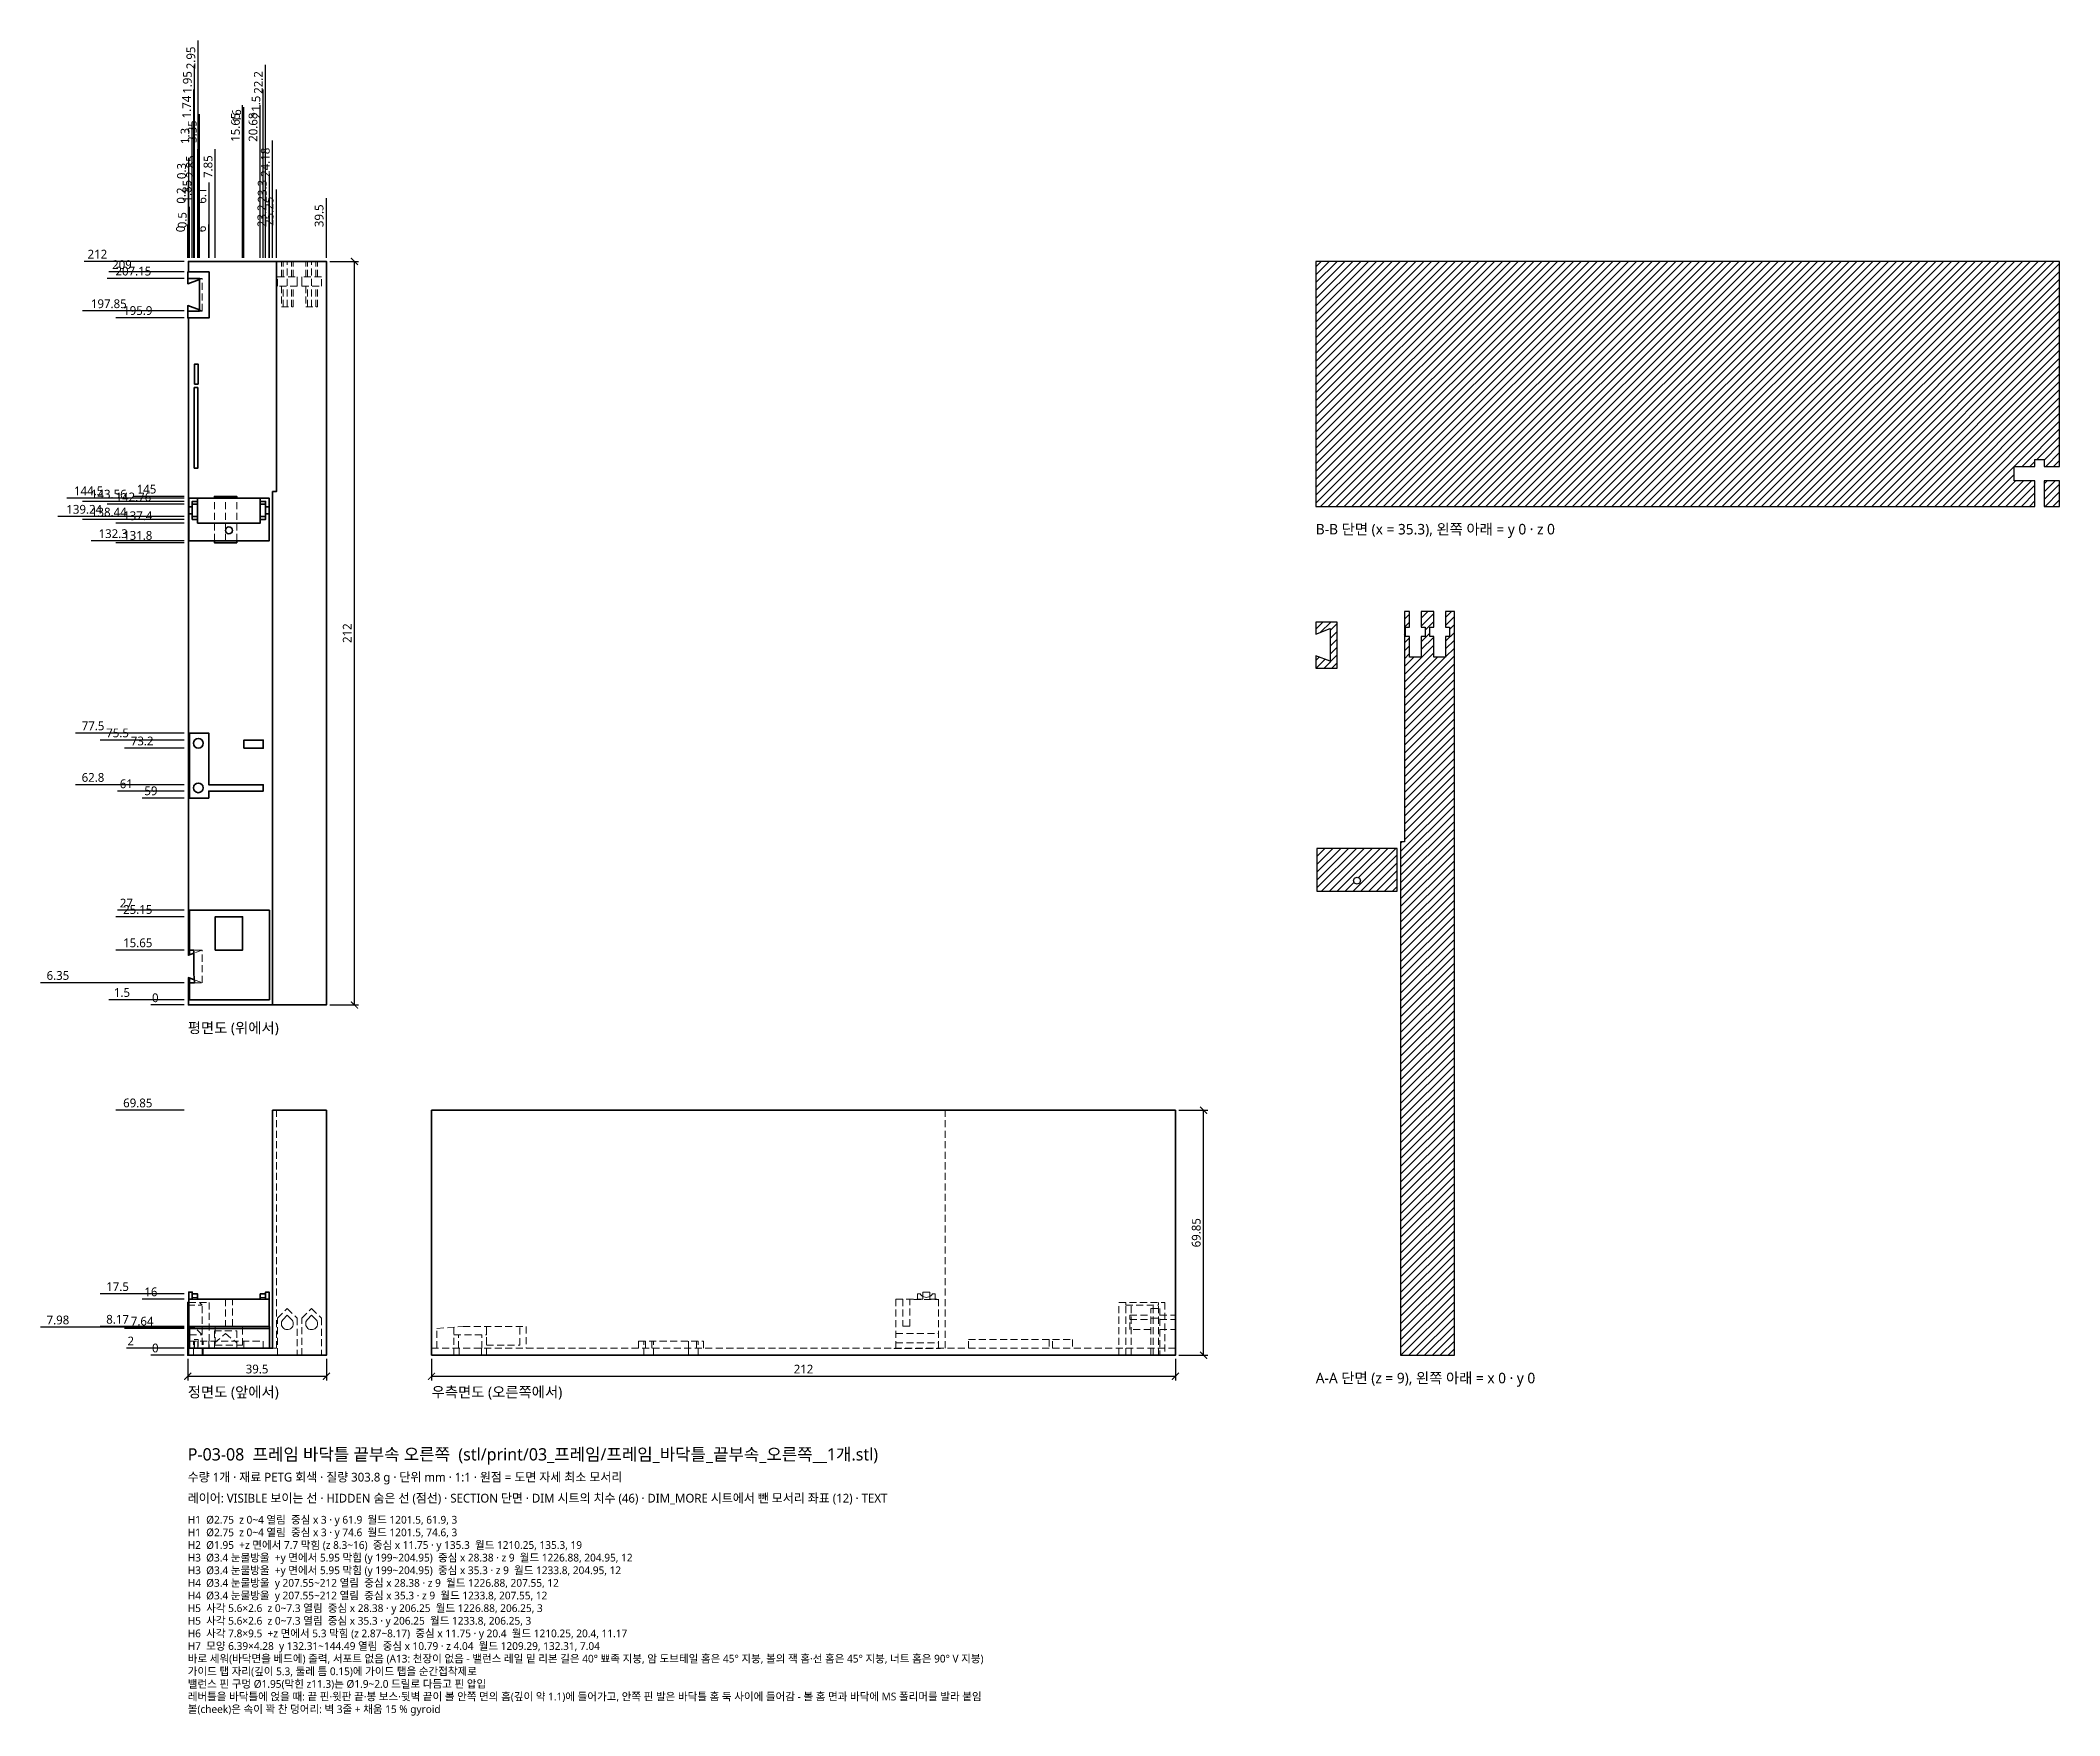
# Model space of a CAD drawing. Header units: millimetres. Extents: x -42 to 534, y -103 to 375.
import ezdxf

# ---------------------------------------------------------------- set-up
doc = ezdxf.new("R2010")
doc.units = ezdxf.units.MM
doc.linetypes.add('HIDDEN', pattern=[3, 2, -1])
for name, color, linetype, lineweight in [('DIM', 4, 'CONTINUOUS', 13), ('DIM_MORE', 3, 'CONTINUOUS', 13), ('HIDDEN', 8, 'HIDDEN', 18), ('SECTION', 5, 'CONTINUOUS', 25), ('TEXT', 7, 'CONTINUOUS', 18), ('VISIBLE', 7, 'CONTINUOUS', 35)]:
    doc.layers.add(name, color=color, linetype=linetype, lineweight=lineweight)
doc.styles.add('KR', font='malgun.ttf')
doc.dimstyles.new('TOCCATA', dxfattribs={"dimtxt": 2.5, "dimasz": 2, "dimexe": 1.2, "dimexo": 1, "dimgap": 0.8, "dimtad": 1, "dimdsep": 46, "dimtxsty": 'KR', "dimblk": 'ARCHTICK', "dimcen": 2.5, "dimazin": 3, "dimtfac": 0.5, "dimtmove": 2, "dimatfit": 3})

# ---------------------------------------------------------------- blocks, each defined once
blk = doc.blocks.new('_ARCHTICK')
at = {"color": 0, "linetype": 'BYBLOCK', "const_width": 0.15}
blk.add_lwpolyline([(-0.5, -0.5), (0.5, 0.5)], dxfattribs=at)
blk = doc.blocks.new('*D6')
for p, q in [((0.2, 322.85), (0.2, 334.35)), ((0.2, 318.85), (0.2, 322.85)), ((0.2, 312.85), (0.2, 318.85))]:
    blk.add_line(p, q)
at = {"layer": 'Defpoints'}
for p in [(0.2, 326.85), (0.2, 311.85), (0, 99.85)]:
    blk.add_point(p, dxfattribs=at)
at = {"layer": 'DIM', "insert": (-1.85, 330.6), "char_height": 2.5, "attachment_point": 5, "rotation": 90, "style": 'KR'}
blk.add_mtext('0.2', dxfattribs=at)
blk = doc.blocks.new('*D9')
for p, q in [((1.85, 322.85), (1.85, 336.85)), ((1.85, 318.85), (1.85, 322.85)), ((1.85, 312.85), (1.85, 318.85))]:
    blk.add_line(p, q)
at = {"layer": 'Defpoints'}
for p in [(1.85, 326.85), (1.85, 311.85), (0, 99.85)]:
    blk.add_point(p, dxfattribs=at)
at = {"layer": 'DIM', "insert": (-0.2, 331.85), "char_height": 2.5, "attachment_point": 5, "rotation": 90, "style": 'KR'}
blk.add_mtext('1.85', dxfattribs=at)
blk = doc.blocks.new('*D10')
for p, q in [((2.85, 329.85), (2.85, 343.85)), ((2.85, 325.85), (2.85, 329.85)), ((2.85, 312.85), (2.85, 325.85))]:
    blk.add_line(p, q)
at = {"layer": 'Defpoints'}
for p in [(2.85, 333.85), (2.85, 311.85), (0, 99.85)]:
    blk.add_point(p, dxfattribs=at)
at = {"layer": 'DIM', "insert": (0.8, 338.85), "char_height": 2.5, "attachment_point": 5, "rotation": 90, "style": 'KR'}
blk.add_mtext('2.85', dxfattribs=at)
blk = doc.blocks.new('*D12')
for p, q in [((6.1, 322.85), (6.1, 334.35)), ((6.1, 318.85), (6.1, 322.85)), ((6.1, 312.85), (6.1, 318.85))]:
    blk.add_line(p, q)
at = {"layer": 'Defpoints'}
for p in [(6.1, 326.85), (6.1, 311.85), (0, 99.85)]:
    blk.add_point(p, dxfattribs=at)
at = {"layer": 'DIM', "insert": (4.05, 330.6), "char_height": 2.5, "attachment_point": 5, "rotation": 90, "style": 'KR'}
blk.add_mtext('6.1', dxfattribs=at)
blk = doc.blocks.new('*D16')
for p, q in [((24.18, 329.85), (24.18, 346.35)), ((24.18, 325.85), (24.18, 329.85)), ((24.18, 312.85), (24.18, 325.85))]:
    blk.add_line(p, q)
at = {"layer": 'Defpoints'}
for p in [(24.18, 333.85), (24.18, 311.85), (0, 99.85)]:
    blk.add_point(p, dxfattribs=at)
at = {"layer": 'DIM', "insert": (22.13, 340.1), "char_height": 2.5, "attachment_point": 5, "rotation": 90, "style": 'KR'}
blk.add_mtext('24.18', dxfattribs=at)
blk = doc.blocks.new('*D51')
for p, q in [((1.3, 339.85), (1.3, 351.35)), ((1.3, 335.85), (1.3, 339.85)), ((1.3, 312.85), (1.3, 335.85))]:
    blk.add_line(p, q)
at = {"layer": 'Defpoints'}
for p in [(1.3, 343.85), (1.3, 311.85), (0, 99.85)]:
    blk.add_point(p, dxfattribs=at)
at = {"layer": 'DIM_MORE', "insert": (-0.75, 347.6), "char_height": 2.5, "attachment_point": 5, "rotation": 90, "style": 'KR'}
blk.add_mtext('1.3', dxfattribs=at)
blk = doc.blocks.new('*D53')
for p, q in [((1.95, 353.85), (1.95, 367.85)), ((1.95, 349.85), (1.95, 353.85)), ((1.95, 312.85), (1.95, 349.85))]:
    blk.add_line(p, q)
at = {"layer": 'Defpoints'}
for p in [(1.95, 357.85), (1.95, 311.85), (0, 99.85)]:
    blk.add_point(p, dxfattribs=at)
at = {"layer": 'DIM_MORE', "insert": (-0.1, 362.85), "char_height": 2.5, "attachment_point": 5, "rotation": 90, "style": 'KR'}
blk.add_mtext('1.95', dxfattribs=at)
blk = doc.blocks.new('*D54')
for p, q in [((2.95, 360.85), (2.95, 374.85)), ((2.95, 356.85), (2.95, 360.85)), ((2.95, 312.85), (2.95, 356.85))]:
    blk.add_line(p, q)
at = {"layer": 'Defpoints'}
for p in [(2.95, 364.85), (2.95, 311.85), (0, 99.85)]:
    blk.add_point(p, dxfattribs=at)
at = {"layer": 'DIM_MORE', "insert": (0.9, 369.85), "char_height": 2.5, "attachment_point": 5, "rotation": 90, "style": 'KR'}
blk.add_mtext('2.95', dxfattribs=at)
blk = doc.blocks.new('*D55')
for p, q in [((3.35, 339.85), (3.35, 353.85)), ((3.35, 335.85), (3.35, 339.85)), ((3.35, 312.85), (3.35, 335.85))]:
    blk.add_line(p, q)
at = {"layer": 'Defpoints'}
for p in [(3.35, 343.85), (3.35, 311.85), (0, 99.85)]:
    blk.add_point(p, dxfattribs=at)
at = {"layer": 'DIM_MORE', "insert": (1.3, 348.85), "char_height": 2.5, "attachment_point": 5, "rotation": 90, "style": 'KR'}
blk.add_mtext('3.35', dxfattribs=at)
blk = doc.blocks.new('*D58')
for p, q in [((20.68, 339.85), (20.68, 356.35)), ((20.68, 335.85), (20.68, 339.85)), ((20.68, 312.85), (20.68, 335.85))]:
    blk.add_line(p, q)
at = {"layer": 'Defpoints'}
for p in [(20.68, 343.85), (20.68, 311.85), (0, 99.85)]:
    blk.add_point(p, dxfattribs=at)
at = {"layer": 'DIM_MORE', "insert": (18.63, 350.1), "char_height": 2.5, "attachment_point": 5, "rotation": 90, "style": 'KR'}
blk.add_mtext('20.68', dxfattribs=at)
blk = doc.blocks.new('*D59')
for p, q in [((21.5, 346.85), (21.5, 360.85)), ((21.5, 342.85), (21.5, 346.85)), ((21.5, 312.85), (21.5, 342.85))]:
    blk.add_line(p, q)
at = {"layer": 'Defpoints'}
for p in [(21.5, 350.85), (21.5, 311.85), (0, 99.85)]:
    blk.add_point(p, dxfattribs=at)
at = {"layer": 'DIM_MORE', "insert": (19.45, 355.85), "char_height": 2.5, "attachment_point": 5, "rotation": 90, "style": 'KR'}
blk.add_mtext('21.5', dxfattribs=at)

msp = doc.modelspace()

# ---------------------------------------------------------------- hatches: boundary and pattern name
at = {"layer": 'SECTION'}
h = msp.add_hatch(dxfattribs=at)
h.set_pattern_fill('ANSI31', scale=0.5)
h.paths.add_polyline_path([(526.45, 249.307), (520.5, 249.307), (520.5, 253.404), (526.45, 253.404), (526.45, 255.34), (529.05, 255.34), (529.05, 253.404), (533.5, 253.404), (533.5, 311.85), (321.5, 311.85), (321.5, 242), (526.45, 242)])
h.paths.add_polyline_path([(533.5, 249.307), (529.05, 249.307), (529.05, 242), (533.5, 242)])
h = msp.add_hatch(dxfattribs=at)
h.set_pattern_fill('ANSI31', scale=0.5)
h.paths.add_polyline_path([(361, 212), (358.5, 212), (358.5, 207.55), (359.6, 207.55), (359.6, 204.95), (358.5, 204.95), (358.5, 199), (355.109, 199), (355.109, 204.95), (354, 204.95), (354, 207.55), (355.109, 207.55), (355.109, 212), (351.58, 212), (351.58, 207.55), (352.68, 207.55), (352.68, 204.95), (351.58, 204.95), (351.58, 199), (348.189, 199), (348.189, 204.95), (347.08, 204.95), (347.08, 207.55), (348.189, 207.55), (348.189, 212), (346.75, 212), (346.75, 146.35), (345.68, 146.35), (345.68, 0), (361, 0)])
h.paths.add_polyline_path([(327.6, 209), (321.5, 209), (321.5, 205.611), (325.59, 207.144), (325.59, 197.856), (321.5, 199.389), (321.5, 195.9), (327.6, 195.9)])
h.paths.add_polyline_path([(332.998, 134.358), (332.762, 134.456), (332.561, 134.611), (332.406, 134.812), (332.308, 135.048), (332.275, 135.3), (332.308, 135.552), (332.406, 135.788), (332.561, 135.989), (332.762, 136.144), (332.998, 136.242), (333.25, 136.275), (333.502, 136.242), (333.738, 136.144), (333.939, 135.989), (334.094, 135.788), (334.192, 135.552), (334.225, 135.3), (334.192, 135.048), (334.094, 134.812), (333.939, 134.611), (333.738, 134.456), (333.502, 134.358), (333.25, 134.325)])
h.paths.add_polyline_path([(344.7, 144.5), (321.8, 144.5), (321.8, 132.3), (344.7, 132.3)])

# ---------------------------------------------------------------- linework, layer by layer
at = {"layer": 'HIDDEN'}
for points in [[(26.689, 307.4), (26.689, 311.85)], [(27.178, 307.4), (27.178, 311.85)], [(27.19, 307.4), (27.19, 311.85)], [(28.38, 298.85), (28.38, 311.85)], [(29.577, 307.4), (29.577, 311.85)], [(29.582, 307.4), (29.582, 311.85)], [(30.08, 307.4), (30.08, 311.85)], [(33.609, 307.4), (33.609, 311.85)], [(34.098, 307.4), (34.098, 311.85)], [(34.11, 307.4), (34.11, 311.85)], [(35.3, 298.85), (35.3, 311.85)], [(36.497, 307.4), (36.497, 311.85)], [(36.502, 307.4), (36.502, 311.85)], [(37, 307.4), (37, 311.85)], [(3.345, 297.985), (4.09, 297.706), (4.09, 306.994), (3.354, 306.718)], [(3.352, 297.696), (4.11, 297.696), (4.11, 307.004), (3.352, 307.004)], [(25.58, 304.8), (25.58, 307.4), (31.18, 307.4), (31.18, 304.8), (25.58, 304.8)], [(25.59, 304.8), (25.59, 307.4)], [(31.17, 304.8), (31.17, 307.4)], [(32.5, 304.8), (38.1, 304.8), (38.1, 307.4), (32.5, 307.4), (32.5, 304.8)], [(32.51, 304.8), (32.51, 307.4)], [(38.09, 304.8), (38.09, 307.4)], [(26.689, 304.8), (26.689, 298.85), (30.08, 298.85), (30.08, 304.8)], [(27.178, 298.85), (27.178, 304.8)], [(27.19, 298.85), (27.19, 304.8)], [(29.577, 298.85), (29.577, 304.8)], [(29.582, 298.85), (29.582, 304.8)], [(33.609, 304.8), (33.609, 298.85), (37, 298.85), (37, 304.8)], [(34.098, 298.85), (34.098, 304.8)], [(34.11, 298.85), (34.11, 304.8)], [(36.497, 298.85), (36.497, 304.8)], [(36.502, 298.85), (36.502, 304.8)], [(7.585, 244.35), (7.585, 244.34), (13.995, 244.34), (13.995, 244.35)], [(7.595, 232.16), (7.595, 244.34)], [(10.79, 232.16), (10.79, 244.34)], [(13.985, 232.16), (13.985, 244.34)], [(7.585, 232.15), (7.585, 232.16), (13.995, 232.16), (13.995, 232.15)], [(1.926, 106.196), (4.11, 106.196), (4.11, 115.504), (1.733, 115.504)], [(1.858, 107.043), (4.09, 106.206), (4.09, 115.494), (1.742, 114.614)], [(24.18, 2), (25.25, 2), (25.25, 69.85)], [(215.85, 2), (215.85, 69.85)], [(201.8, 2), (201.8, 16), (209.5, 16), (209.5, 18), (211.5, 18), (211.5, 16), (214, 16), (214, 2)], [(207.94, 16), (207.94, 17.5), (208.74, 17.5), (208.95, 17.21), (209.2, 16.97), (209.49, 16.77)], [(211.51, 16.77), (211.8, 16.97), (212.05, 17.21), (212.26, 17.5), (213.06, 17.5), (213.06, 16)], [(0, 14.29), (4.11, 14.29), (3.352, 15.05)], [(0.304, 15.05), (6.1, 15.05), (6.1, 2)], [(1.3, 16.5), (2.82, 16.5)], [(2.82, 16), (2.82, 15.9), (20.68, 15.9), (20.68, 16)], [(4.09, 0), (4.09, 14.29)], [(10.775, 16), (10.775, 8.3), (12.725, 8.3), (12.725, 16)], [(20.68, 16.5), (22.2, 16.5)], [(25.58, 0), (25.58, 10.55), (25.59, 10.55), (28.38, 13.34), (31.17, 10.55), (31.18, 10.55), (31.18, 0)], [(32.5, 0), (32.5, 10.55), (32.51, 10.55), (35.3, 13.34), (38.09, 10.55), (38.1, 10.55), (38.1, 0)], [(203.825, 16), (203.825, 8.3), (205.775, 8.3), (205.775, 16)], [(206.9, 16), (206.9, 15.9), (214, 15.9)], [(209.49, 16.77), (209.81, 16.62)], [(209.49, 16.77), (209.81, 16.62)], [(209.81, 16.62), (210.15, 16.53), (210.5, 16.5), (210.85, 16.53), (211.19, 16.62)], [(211.19, 16.62), (211.51, 16.77)], [(211.19, 16.62), (211.51, 16.77)], [(265.4, 0), (265.4, 15.05), (278.5, 15.05), (278.5, 0)], [(267.346, 15.05), (267.346, 14.29), (276.654, 14.29), (276.654, 15.05)], [(267.356, 0), (267.356, 14.29)], [(268.889, 0), (268.889, 14.29)], [(274.45, 0), (274.45, 13.34), (277.05, 13.34), (277.05, 0)], [(275.111, 0), (275.111, 14.29)], [(276.644, 0), (276.644, 14.29)], [(0.5, 5.79), (4.11, 5.79), (1.923, 7.982)], [(7.585, 2), (7.585, 7), (13.995, 7), (13.995, 2)], [(7.595, 1.9), (7.595, 3.5), (10.79, 6.181), (13.985, 3.5), (13.985, 1.9), (7.595, 1.9)], [(7.85, 8.17), (7.85, 2.87), (15.65, 2.87), (15.65, 8.17)], [(23.2, 2), (23.2, 8.171)], [(26.689, 8.828), (26.689, 9.172), (26.758, 9.509), (26.894, 9.825), (27.09, 10.107), (27.19, 10.202), (27.178, 10.202), (28.38, 11.404), (29.582, 10.202), (29.577, 10.202), (29.775, 9.971), (29.942, 9.67), (30.045, 9.342), (30.08, 9), (30.045, 8.658), (29.942, 8.33), (29.775, 8.029), (29.551, 7.768), (29.279, 7.557), (28.97, 7.406), (28.637, 7.32), (28.294, 7.302), (27.954, 7.354), (27.631, 7.474), (27.339, 7.656), (27.09, 7.893), (26.894, 8.175), (26.758, 8.491), (26.689, 8.828)], [(34.098, 10.202), (34.11, 10.202), (34.01, 10.107), (33.814, 9.825), (33.678, 9.509), (33.609, 9.172), (33.609, 8.828), (33.678, 8.491), (33.814, 8.175), (34.01, 7.893), (34.259, 7.656), (34.551, 7.474), (34.874, 7.354), (35.214, 7.302), (35.557, 7.32), (35.89, 7.406), (36.199, 7.557), (36.471, 7.768), (36.695, 8.029), (36.862, 8.33), (36.965, 8.658), (37, 9), (36.965, 9.342), (36.862, 9.67), (36.695, 9.971), (36.497, 10.202), (36.502, 10.202), (35.3, 11.404), (34.098, 10.202)], [(71, 2), (71, 7.64), (78.5, 8.17), (96.5, 8.17), (96.5, 2)], [(75.846, 7.982), (75.846, 5.79), (85.154, 5.79), (85.154, 8.17)], [(75.856, 0), (75.856, 5.79)], [(77.202, 2), (77.202, 5.79)], [(83.798, 2), (83.798, 5.79)], [(85.144, 0), (85.144, 5.79)], [(85.15, 8.17), (85.15, 2.87), (94.65, 2.87), (94.65, 8.17)], [(201.8, 7), (201.81, 7), (201.81, 2)], [(201.81, 6.181), (213.99, 6.181)], [(214, 7), (213.99, 7), (213.99, 2)], [(274.45, 7.302), (268.5, 7.302), (268.5, 11.404), (274.45, 11.404)], [(268.5, 10.202), (274.45, 10.202)], [(274.45, 10.55), (277.05, 10.55)], [(277.05, 11.404), (281.5, 11.404)], [(277.05, 10.202), (281.5, 10.202)], [(277.05, 7.302), (281.5, 7.302)], [(0.5, 4), (21.5, 4), (21.5, 2)], [(1.636, 0), (1.636, 4)], [(1.85, 2), (1.85, 4.5), (2.95, 4.5), (2.95, 2)], [(1.95, 2), (1.95, 4.5)], [(2.85, 2), (2.85, 4.5)], [(4.375, 0), (4.375, 4)], [(6, 2), (6, 4)], [(16, 2), (16, 4)], [(69.5, 2), (281.5, 2)], [(77.314, 0), (77.314, 2)], [(83.686, 0), (83.686, 2)], [(128.5, 2), (128.5, 4), (147, 4), (147, 2)], [(130.028, 0), (130.028, 4)], [(130.5, 2), (130.5, 4)], [(132.3, 2), (132.3, 4)], [(132.772, 0), (132.772, 4)], [(142.7, 2), (142.7, 4)], [(142.728, 0), (142.728, 4)], [(145, 2), (145, 4)], [(145.472, 0), (145.472, 4)], [(201.3, 2), (201.3, 1.9), (214.5, 1.9), (214.5, 2)], [(201.81, 3.5), (213.99, 3.5)], [(222.5, 2), (222.5, 4.5), (245.5, 4.5), (245.5, 2)], [(246.5, 2), (246.5, 4.5), (252.2, 4.5), (252.2, 2)]]:
    msp.add_lwpolyline(points, dxfattribs=at)
at = {"layer": 'SECTION'}
for points in [[(526.45, 249.307), (520.5, 249.307), (520.5, 253.404), (526.45, 253.404), (526.45, 255.34), (529.05, 255.34), (529.05, 253.404), (533.5, 253.404), (533.5, 311.85), (321.5, 311.85), (321.5, 242), (526.45, 242)], [(533.5, 249.307), (529.05, 249.307), (529.05, 242), (533.5, 242)], [(327.6, 209), (321.5, 209), (321.5, 205.611), (325.59, 207.144), (325.59, 197.856), (321.5, 199.389), (321.5, 195.9), (327.6, 195.9)], [(361, 212), (358.5, 212), (358.5, 207.55), (359.6, 207.55), (359.6, 204.95), (358.5, 204.95), (358.5, 199), (355.109, 199), (355.109, 204.95), (354, 204.95), (354, 207.55), (355.109, 207.55), (355.109, 212), (351.58, 212), (351.58, 207.55), (352.68, 207.55), (352.68, 204.95), (351.58, 204.95), (351.58, 199), (348.189, 199), (348.189, 204.95), (347.08, 204.95), (347.08, 207.55), (348.189, 207.55), (348.189, 212), (346.75, 212), (346.75, 146.35), (345.68, 146.35), (345.68, 0), (361, 0)], [(344.7, 144.5), (321.8, 144.5), (321.8, 132.3), (344.7, 132.3)], [(332.998, 134.358), (332.762, 134.456), (332.561, 134.611), (332.406, 134.812), (332.308, 135.048), (332.275, 135.3), (332.308, 135.552), (332.406, 135.788), (332.561, 135.989), (332.762, 136.144), (332.998, 136.242), (333.25, 136.275), (333.502, 136.242), (333.738, 136.144), (333.939, 135.989), (334.094, 135.788), (334.192, 135.552), (334.225, 135.3), (334.192, 135.048), (334.094, 134.812), (333.939, 134.611), (333.738, 134.456), (333.502, 134.358), (333.25, 134.325)]]:
    msp.add_lwpolyline(points, close=True, dxfattribs=at)
at = {"layer": 'VISIBLE'}
for points in [[(0.2, 308.85), (0.2, 311.85), (39.5, 311.85), (39.5, 99.85), (0.2, 99.85), (0.2, 107.664), (1.858, 107.043)], [(24.18, 99.85), (24.18, 246.2), (25.25, 246.2), (25.25, 311.85)], [(3.347, 297.984), (-0.001, 299.24), (0, 295.75), (6.1, 295.75), (6.1, 308.85), (0, 308.85), (0, 305.461), (3.353, 306.718)], [(0, 297.696), (3.352, 297.696), (3.352, 307.004), (0, 307.004)], [(0.2, 295.75), (0.2, 114.036), (1.742, 114.614)], [(1.95, 276.85), (1.95, 282.55), (2.95, 282.55), (2.95, 276.85), (1.95, 276.85)], [(1.85, 252.85), (1.85, 275.85), (2.85, 275.85), (2.85, 252.85), (1.85, 252.85)], [(0.3, 232.15), (0.3, 244.35), (23.2, 244.35), (23.2, 232.15), (0.3, 232.15)], [(0.3, 241.85), (1.3, 241.85)], [(2.82, 238.29), (1.3, 238.29), (1.3, 243.41), (2.82, 243.41)], [(1.3, 242.61), (2.82, 242.61)], [(2.82, 244.35), (2.82, 237.25), (20.68, 237.25), (20.68, 244.35)], [(7.595, 244.34), (7.595, 244.85), (13.985, 244.85), (13.985, 244.34)], [(20.68, 238.29), (22.2, 238.29), (22.2, 243.41), (20.68, 243.41)], [(20.68, 242.61), (22.2, 242.61)], [(22.2, 241.85), (23.2, 241.85)], [(0.3, 239.85), (1.3, 239.85)], [(1.3, 239.09), (2.82, 239.09)], [(20.68, 239.09), (22.2, 239.09)], [(22.2, 239.85), (23.2, 239.85)], [(7.595, 232.16), (7.595, 231.65), (13.985, 231.65), (13.985, 232.16)], [(0.5, 158.85), (0.5, 177.35), (6, 177.35), (6, 162.65), (21.5, 162.65), (21.5, 160.85), (6, 160.85), (6, 158.85), (0.5, 158.85)], [(16, 173.05), (16, 175.35), (21.5, 175.35), (21.5, 173.05), (16, 173.05)], [(0.5, 107.552), (0.5, 101.35), (23.3, 101.35), (23.3, 126.85), (0.5, 126.85), (0.5, 114.148)], [(7.85, 115.5), (7.85, 125), (15.65, 125), (15.65, 115.5), (7.85, 115.5)], [(0.5, 115.504), (1.736, 115.504), (1.736, 108.85), (1.923, 106.196)], [(0.5, 106.196), (1.926, 106.196)], [(0.305, 15.05), (0, 15.05), (0, 0), (39.5, 0), (39.5, 69.85), (24.18, 69.85), (24.18, 2), (0.2, 2), (0.2, 0)], [(69.5, 0), (281.5, 0), (281.5, 69.85), (69.5, 69.85), (69.5, 0)], [(0.3, 2), (0.3, 18), (1.3, 18), (1.3, 17.505)], [(1.3, 16), (1.3, 17.5), (2.82, 17.5), (2.82, 16)], [(20.68, 16), (20.68, 17.5), (22.2, 17.5), (22.2, 16)], [(22.2, 17.505), (22.2, 18), (23.2, 18), (23.2, 8.171)], [(0.3, 16), (23.2, 16)], [(0.5, 2), (0.5, 8.17), (23.3, 8.17)], [(0.5, 7.982), (1.923, 7.982), (1.736, 8.17)], [(0.5, 7.64), (23.3, 7.64)], [(23.3, 2), (23.3, 8.17)]]:
    msp.add_lwpolyline(points, dxfattribs=at)
for centre, radius in [((11.75, 235.15), 0.975), ((3, 174.45), 1.375), ((3, 161.75), 1.375)]:
    msp.add_circle(centre, radius, dxfattribs=at)

# ---------------------------------------------------------------- texts
at = {"layer": 'TEXT', "style": 'KR'}
for s, height, p in [('B-B 단면 (x = 35.3), 왼쪽 아래 = y 0 · z 0', 3, (321.5, 234)), ('평면도 (위에서)', 3, (0, 91.85)), ('A-A 단면 (z = 9), 왼쪽 아래 = x 0 · y 0', 3, (321.5, -8)), ('정면도 (앞에서)', 3, (0, -12)), ('우측면도 (오른쪽에서)', 3, (69.5, -12)), ('P-03-08  프레임 바닥틀 끝부속 오른쪽  (stl/print/03_프레임/프레임_바닥틀_끝부속_오른쪽__1개.stl)', 3.5, (0, -30)), ('수량 1개 · 재료 PETG 회색 · 질량 303.8 g · 단위 mm · 1:1 · 원점 = 도면 자세 최소 모서리', 2.5, (0, -36)), ('레이어: VISIBLE 보이는 선 · HIDDEN 숨은 선 (점선) · SECTION 단면 · DIM 시트의 치수 (46) · DIM_MORE 시트에서 뺀 모서리 좌표 (12) · TEXT', 2.5, (0, -42)), ('H1  Ø2.75  z 0~4 열림  중심 x 3 · y 61.9  월드 1201.5, 61.9, 3', 2.2, (0, -48)), ('H1  Ø2.75  z 0~4 열림  중심 x 3 · y 74.6  월드 1201.5, 74.6, 3', 2.2, (0, -51.6)), ('H2  Ø1.95  +z 면에서 7.7 막힘 (z 8.3~16)  중심 x 11.75 · y 135.3  월드 1210.25, 135.3, 19', 2.2, (0, -55.2)), ('H3  Ø3.4 눈물방울  +y 면에서 5.95 막힘 (y 199~204.95)  중심 x 28.38 · z 9  월드 1226.88, 204.95, 12', 2.2, (0, -58.8)), ('H3  Ø3.4 눈물방울  +y 면에서 5.95 막힘 (y 199~204.95)  중심 x 35.3 · z 9  월드 1233.8, 204.95, 12', 2.2, (0, -62.4)), ('H4  Ø3.4 눈물방울  y 207.55~212 열림  중심 x 28.38 · z 9  월드 1226.88, 207.55, 12', 2.2, (0, -66)), ('H4  Ø3.4 눈물방울  y 207.55~212 열림  중심 x 35.3 · z 9  월드 1233.8, 207.55, 12', 2.2, (0, -69.6)), ('H5  사각 5.6×2.6  z 0~7.3 열림  중심 x 28.38 · y 206.25  월드 1226.88, 206.25, 3', 2.2, (0, -73.2)), ('H5  사각 5.6×2.6  z 0~7.3 열림  중심 x 35.3 · y 206.25  월드 1233.8, 206.25, 3', 2.2, (0, -76.8)), ('H6  사각 7.8×9.5  +z 면에서 5.3 막힘 (z 2.87~8.17)  중심 x 11.75 · y 20.4  월드 1210.25, 20.4, 11.17', 2.2, (0, -80.4)), ('바로 세워(바닥면을 베드에) 출력, 서포트 없음 (A13: 천장이 없음 - 밸런스 레일 밑 리본 길은 40° 뾰족 지붕, 암 도브테일 홈은 45° 지붕, 볼의 잭 홈·선 홈은 45° 지붕, 너트 홈은 90° V 지붕)', 2.2, (0, -87.6)), ('H7  모양 6.39×4.28  y 132.31~144.49 열림  중심 x 10.79 · z 4.04  월드 1209.29, 132.31, 7.04', 2.2, (0, -84)), ('가이드 탭 자리(깊이 5.3, 둘레 틈 0.15)에 가이드 탭을 순간접착제로', 2.2, (0, -91.2)), ('레버틀을 바닥틀에 얹을 때: 끝 핀·윗판 끝·봉 보스·뒷벽 끝이 볼 안쪽 면의 홈(깊이 약 1.1)에 들어가고, 안쪽 핀 발은 바닥틀 홈 둑 사이에 들어감 - 볼 홈 면과 바닥에 MS 폴리머를 발라 붙임', 2.2, (0, -98.4)), ('밸런스 핀 구멍 Ø1.95(막힌 z11.3)는 Ø1.9~2.0 드릴로 다듬고 핀 압입', 2.2, (0, -94.8)), ('볼(cheek)은 속이 꽉 찬 덩어리: 벽 3줄 + 채움 15 % gyroid', 2.2, (0, -102))]:
    msp.add_text(s, height=height, dxfattribs=at).set_placement(p)

# ---------------------------------------------------------------- dimensions: what is measured, and where the dimension line sits
at = {"layer": 'DIM'}
for feature_location, offset, picture, middle in [((24.18, 311.85), (0, 22), '*D16', (22.13, 340.1)), ((2.85, 311.85), (0, 22), '*D10', (0.8, 338.85)), ((0.2, 311.85), (0, 15), '*D6', (-1.85, 330.6)), ((1.85, 311.85), (0, 15), '*D9', (-0.2, 331.85)), ((6.1, 311.85), (0, 15), '*D12', (4.05, 330.6))]:
    dim = msp.add_ordinate_dim(feature_location=feature_location, offset=offset, dtype=1, origin=(0, 99.85), dimstyle='TOCCATA', dxfattribs=at)
    dim.commit()
    dim.dimension.update_dxf_attribs({"geometry": picture, "text_midpoint": middle})
for feature_location, offset, dtype, origin in [((0.3, 311.85), (0, 22), 1, (0, 99.85)), ((7.85, 311.85), (0, 22), 1, (0, 99.85)), ((23.3, 311.85), (0, 15), 1, (0, 99.85)), ((25.25, 311.85), (0, 8), 1, (0, 99.85)), ((23.2, 311.85), (0, 8), 1, (0, 99.85)), ((39.5, 311.85), (0, 8), 1, (0, 99.85)), ((0, 311.849998474), (0, 8), 1, (0, 99.849998474)), ((0.5, 311.85), (0, 8), 1, (0, 99.85)), ((6, 311.85), (0, 8), 1, (0, 99.85)), ((0, 311.85), (-22, 0), 0, (0, 99.85)), ((0, 308.85), (-15, 0), 0, (0, 99.85)), ((0, 307), (-8, 0), 0, (0, 99.85)), ((0, 297.7), (-15, 0), 0, (0, 99.85)), ((0, 295.75), (-8, 0), 0, (0, 99.85)), ((0, 244.35), (-22, 0), 0, (0, 99.85)), ((0, 244.85), (-8, 0), 0, (0, 99.85)), ((0, 239.09), (-22, 0), 0, (0, 99.85)), ((0, 243.41), (-15, 0), 0, (0, 99.85)), ((0, 238.29), (-15, 0), 0, (0, 99.85)), ((0, 242.61), (-8, 0), 0, (0, 99.85)), ((0, 237.25), (-8, 0), 0, (0, 99.85)), ((0, 232.15), (-15, 0), 0, (0, 99.85)), ((0, 231.65), (-8, 0), 0, (0, 99.85)), ((0, 177.35), (-22, 0), 0, (0, 99.85)), ((0, 175.35), (-15, 0), 0, (0, 99.85)), ((0, 173.05), (-8, 0), 0, (0, 99.85)), ((0, 162.65), (-22, 0), 0, (0, 99.85)), ((0, 160.85), (-15, 0), 0, (0, 99.85)), ((0, 158.85), (-8, 0), 0, (0, 99.85)), ((0, 125), (-8, 0), 0, (0, 99.85)), ((0, 126.85), (-15, 0), 0, (0, 99.85)), ((0, 115.5), (-8, 0), 0, (0, 99.85)), ((0, 101.35), (-15, 0), 0, (0, 99.85)), ((0, 99.849998474), (-8, 0), 0, (0, 99.849998474)), ((0, 69.85), (-8, 0), 0, (0, 0)), ((0, 17.5), (-15, 0), 0, (0, 0)), ((0, 16), (-8, 0), 0, (0, 0)), ((0, 8.17), (-15, 0), 0, (0, 0)), ((0, 7.64), (-8, 0), 0, (0, 0)), ((0, 2), (-15, 0), 0, (0, 0)), ((0, 0), (-8, 0), 0, (0, 0))]:
    msp.add_ordinate_dim(feature_location=feature_location, offset=offset, dtype=dtype, origin=origin, dimstyle='TOCCATA', dxfattribs=at).render()
for base, p1, p2 in [((47.5, 99.85), (39.5, 99.85), (39.5, 311.85)), ((289.5, 0), (281.5, 0), (281.5, 69.85))]:
    msp.add_linear_dim(base=base, p1=p1, p2=p2, angle=90, dimstyle='TOCCATA', dxfattribs=at).render()
for base, p1, p2 in [((0, -6), (0, 0), (39.5, 0)), ((69.5, -6), (69.5, 0), (281.5, 0))]:
    msp.add_linear_dim(base=base, p1=p1, p2=p2, dimstyle='TOCCATA', dxfattribs=at).render()
at = {"layer": 'DIM_MORE'}
for feature_location, offset, picture, middle in [((2.95, 311.85), (0, 53), '*D54', (0.9, 369.85)), ((1.95, 311.85), (0, 46), '*D53', (-0.1, 362.85)), ((21.5, 311.85), (0, 39), '*D59', (19.45, 355.85)), ((1.3, 311.85), (0, 32), '*D51', (-0.75, 347.6)), ((3.35, 311.85), (0, 32), '*D55', (1.3, 348.85)), ((20.68, 311.85), (0, 32), '*D58', (18.63, 350.1))]:
    dim = msp.add_ordinate_dim(feature_location=feature_location, offset=offset, dtype=1, origin=(0, 99.85), dimstyle='TOCCATA', dxfattribs=at)
    dim.commit()
    dim.dimension.update_dxf_attribs({"geometry": picture, "text_midpoint": middle})
for feature_location, offset, dtype, origin in [((22.2, 311.85), (0, 46), 1, (0, 99.85)), ((1.74, 311.85), (0, 39), 1, (0, 99.85)), ((15.65, 311.85), (0, 32), 1, (0, 99.85)), ((16, 311.85), (0, 39), 1, (0, 99.85)), ((0, 106.2), (-32, 0), 0, (0, 99.85)), ((0, 7.98), (-32, 0), 0, (0, 0))]:
    msp.add_ordinate_dim(feature_location=feature_location, offset=offset, dtype=dtype, origin=origin, dimstyle='TOCCATA', dxfattribs=at).render()

doc.saveas('drawing.dxf')
